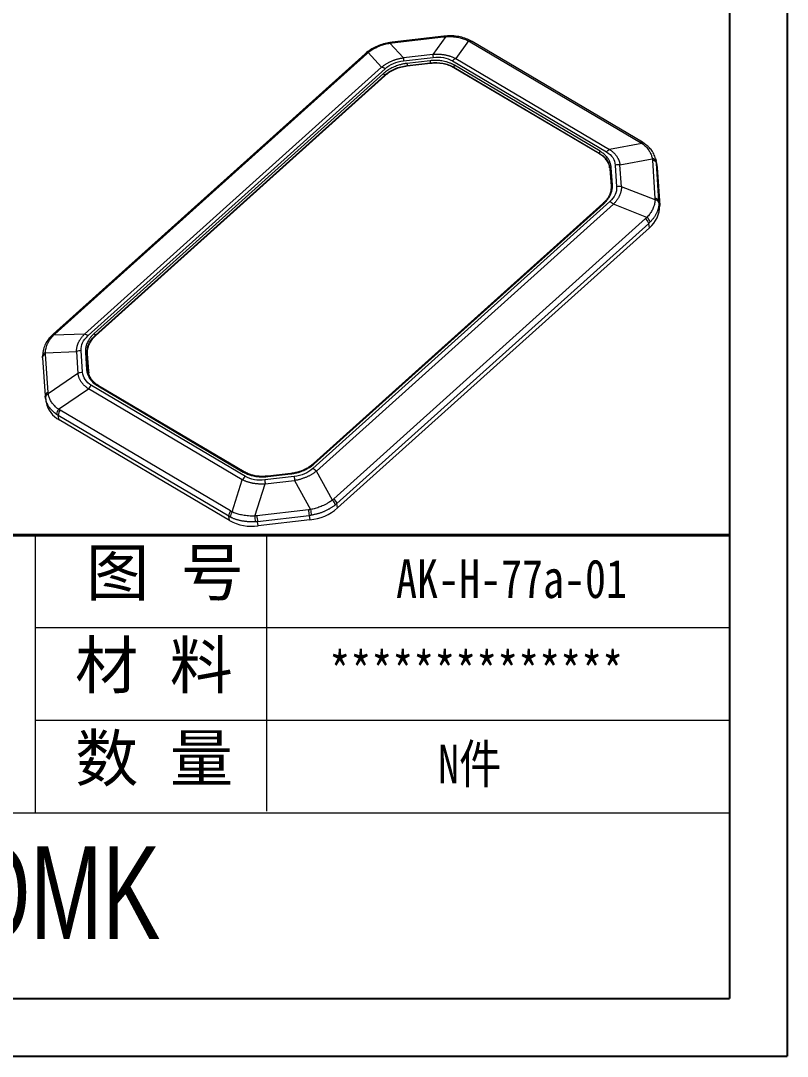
# Model space of a CAD drawing. Header units: inches. Extents: x 1153 to 4140, y 573 to 968.
# Drawn here: x 2178.2 to 2287.9, y 573 to 721 of the extents above; entities that cross this region are included whole.
import ezdxf

# ---------------------------------------------------------------- set-up
doc = ezdxf.new("R2010")
doc.units = ezdxf.units.IN
doc.layers.add('文字', color=81, linetype='Continuous')
doc.layers.add('粗实线', color=7, linetype='Continuous', lineweight=30)
doc.layers.add('细实线', color=3, linetype='Continuous', lineweight=9)
doc.styles.get("Standard").update_dxf_attribs({"font": 'txt', "bigfont": 'gbcbig.shx'})
doc.styles.add('宋体', font='', dxfattribs={"width": 0.8, "height": 3.5})
doc.styles.add('长仿宋', font='', dxfattribs={"width": 0.7, "height": 4})
doc.styles.get('宋体').set_extended_font_data('SimSun')
doc.styles.get('长仿宋').set_extended_font_data('SimSun')

msp = doc.modelspace()

# ---------------------------------------------------------------- linework, layer by layer
for p, q in [((2287.881, 920.597), (2287.881, 572.957)), ((2279.603, 912.32), (2279.603, 581.234)), ((1808.94, 581.234), (2279.603, 581.234)), ((1796.218, 572.957), (2287.881, 572.957))]:
    msp.add_line(p, q)
at = {"color": 7, "linetype": 'Continuous', "lineweight": 15}
for p, q in [((2231.333, 717.833), (2238.721, 718.693)), ((2238.728, 718.782), (2231.341, 717.922)), ((2239.011, 718.723), (2237.183, 716.19)), ((2239.039, 718.814), (2238.728, 718.782)), ((2242.271, 718.12), (2240.444, 715.587)), ((2242.786, 718.02), (2242.537, 718.16)), ((2231.341, 717.922), (2231.03, 717.881)), ((2232.969, 715.699), (2231.044, 717.795)), ((2242.492, 717.996), (2266.87, 703.592)), ((2267.164, 703.616), (2242.786, 718.02)), ((2227.481, 716.252), (2182.875, 676.188)), ((2183.109, 676.211), (2227.715, 716.275)), ((2227.703, 716.444), (2227.481, 716.252)), ((2227.916, 716.448), (2229.841, 714.353)), ((2237.183, 716.19), (2232.969, 715.699)), ((2232.99, 715.275), (2237.204, 715.765)), ((2236.785, 715.282), (2233.468, 714.895)), ((2239.976, 715.253), (2261.998, 702.241)), ((2240.444, 715.587), (2262.466, 702.575)), ((2187.367, 676.203), (2229.841, 714.353)), ((2187.857, 675.98), (2230.332, 714.13)), ((2233.504, 714.592), (2236.821, 714.978)), ((2233.504, 714.592), (2233.521, 714.495)), ((2236.838, 714.882), (2233.521, 714.495)), ((2236.821, 714.978), (2236.838, 714.882)), ((2240.161, 714.361), (2260.987, 702.056)), ((2240.161, 714.361), (2240.177, 714.264)), ((2261.003, 701.959), (2240.177, 714.264)), ((2261.105, 702.33), (2240.279, 714.635)), ((2230.116, 713.452), (2188.723, 676.274)), ((2188.908, 676.035), (2230.3, 713.213)), ((2230.317, 713.116), (2188.924, 675.938)), ((2230.3, 713.213), (2230.317, 713.116)), ((2267.079, 703.462), (2262.466, 702.575)), ((2267.403, 703.467), (2267.164, 703.616)), ((2260.987, 702.056), (2261.003, 701.959)), ((2263.258, 700.372), (2263.469, 697.266)), ((2263.948, 700.376), (2268.562, 701.262)), ((2264.159, 697.271), (2263.948, 700.376)), ((2268.585, 701.048), (2268.954, 695.604)), ((2269.012, 701.319), (2269.107, 700.963)), ((2269.222, 700.343), (2269.112, 700.981)), ((2269.522, 695.202), (2269.153, 700.645)), ((2269.153, 700.645), (2269.26, 700.025)), ((2269.222, 700.343), (2269.26, 700.025)), ((2262.447, 700.102), (2262.505, 699.803)), ((2262.504, 699.813), (2262.67, 697.369)), ((2262.86, 697.529), (2262.695, 699.973)), ((2269.26, 700.025), (2269.63, 694.582)), ((2262.671, 697.358), (2262.67, 697.369)), ((2268.96, 695.392), (2264.159, 697.271)), ((2262.48, 695.135), (2220.006, 656.985)), ((2261.494, 694.856), (2220.102, 657.679)), ((2220.221, 657.663), (2261.614, 694.841)), ((2262.996, 694.763), (2220.521, 656.613)), ((2267.797, 692.884), (2262.996, 694.763)), ((2269.63, 694.582), (2269.522, 695.202)), ((2267.609, 692.704), (2223.003, 652.639)), ((2268.051, 692.03), (2223.445, 651.966)), ((2268.158, 691.41), (2223.552, 651.346)), ((2268.158, 691.41), (2268.051, 692.03)), ((2182.875, 676.188), (2182.665, 675.991)), ((2187.367, 676.203), (2182.921, 676.034)), ((2188.908, 676.035), (2188.924, 675.938)), ((2181.757, 673.526), (2186.204, 673.695)), ((2186.204, 673.695), (2186.414, 670.59)), ((2187.079, 670.743), (2186.868, 673.849)), ((2181.345, 673.137), (2181.351, 672.881)), ((2181.351, 672.828), (2181.72, 667.385)), ((2182.133, 667.867), (2181.764, 673.31)), ((2187.477, 673.586), (2187.642, 671.142)), ((2187.882, 671.022), (2187.716, 673.466)), ((2187.716, 673.466), (2187.733, 673.369)), ((2187.733, 673.369), (2187.899, 670.925)), ((2187.882, 671.022), (2187.899, 670.925)), ((2187.899, 670.925), (2187.955, 670.644)), ((2186.414, 670.59), (2182.156, 667.656)), ((2183.638, 665.457), (2187.897, 668.391)), ((2209.919, 655.379), (2187.897, 668.391)), ((2210.361, 655.862), (2188.339, 668.874)), ((2189.232, 668.785), (2210.058, 656.48)), ((2210.193, 656.52), (2189.367, 668.825)), ((2181.721, 667.438), (2181.745, 667.188)), ((2181.745, 667.188), (2181.829, 666.739)), ((2181.75, 667.109), (2181.745, 667.188)), ((2181.769, 667.038), (2181.75, 667.109)), ((2181.759, 667.052), (2181.869, 666.414)), ((2208.226, 650.919), (2183.848, 665.322)), ((2207.978, 650.165), (2183.6, 664.568)), ((2183.707, 663.949), (2183.6, 664.568)), ((2208.085, 649.545), (2183.707, 663.949)), ((2216.869, 656.289), (2213.552, 655.903)), ((2213.552, 655.833), (2216.869, 656.22)), ((2222.802, 652.47), (2220.521, 656.613)), ((2208.447, 650.798), (2209.919, 655.379)), ((2211.707, 650.196), (2213.179, 654.776)), ((2217.347, 655.84), (2213.133, 655.35)), ((2213.179, 654.776), (2217.394, 655.266)), ((2217.394, 655.266), (2219.674, 651.123)), ((2223.552, 651.346), (2223.445, 651.966)), ((2208.085, 649.545), (2207.978, 650.165)), ((2219.385, 651.081), (2211.997, 650.221)), ((2212.101, 649.402), (2219.489, 650.262)), ((2219.489, 650.262), (2219.596, 649.643)), ((2212.209, 648.782), (2212.101, 649.402)), ((2219.596, 649.643), (2212.209, 648.782))]:
    msp.add_line(p, q, dxfattribs=at)
at = {"color": 8, "linetype": 'Continuous', "lineweight": 15, "flags": 128}
for points in [[(2239.011, 718.723), (2239.017, 718.77), (2239.026, 718.8), (2239.037, 718.813), (2239.039, 718.814)], [(2227.916, 716.448), (2227.849, 716.468), (2227.791, 716.473), (2227.741, 716.465), (2227.701, 716.442), (2227.685, 716.424)], [(2189.369, 668.824), (2189.362, 668.828), (2189.341, 668.834), (2189.316, 668.832), (2189.289, 668.823), (2189.26, 668.807), (2189.232, 668.785)]]:
    msp.add_lwpolyline(points, dxfattribs=at)
at = {"color": 7, "linetype": 'Continuous', "lineweight": 15, "flags": 128}
for points in [[(2181.351, 672.828), (2181.35, 672.87), (2181.351, 672.881)], [(2210.058, 656.48), (2210.086, 656.502), (2210.115, 656.518), (2210.142, 656.527), (2210.167, 656.529), (2210.188, 656.523), (2210.206, 656.509), (2210.219, 656.489), (2210.227, 656.464)]]:
    msp.add_lwpolyline(points, dxfattribs=at)
at = {"color": 8, "linetype": 'Continuous', "lineweight": 15}
for centre, radius, start, end in [((2238.856, 718.727), 0.139, 156.36235, 193.96192), ((2242.439, 717.907), 0.271, 68.73479, 128.31063), ((2242.661, 717.745), 0.302, 65.47558, 123.92213), ((2227.814, 717.342), 3.261, 7.97886, 9.51763), ((2231.468, 717.866), 0.139, 156.36235, 193.96192), ((2227.618, 716.06), 0.236, 65.73815, 125.42756), ((2267.039, 703.341), 0.302, 65.36091, 123.93283), ((2267.246, 703.181), 0.326, 61.25578, 120.76367), ((2262.687, 699.789), 0.184, 87.64525, 172.42052), ((2262.853, 697.344), 0.184, 87.64525, 172.42052), ((2261.542, 694.757), 0.11, 49.53834, 115.7276), ((2182.832, 675.783), 0.267, 70.51623, 128.71962), ((2183.013, 676.017), 0.217, 63.4731, 135.82023), ((2181.846, 673.02), 0.514, 99.93697, 166.83446), ((2181.912, 672.755), 0.574, 104.9333, 167.29611), ((2182.245, 667.353), 0.526, 102.32969, 176.47982), ((2182.317, 667.101), 0.578, 106.18994, 171.41442), ((2220.15, 657.58), 0.11, 49.45506, 116.18202), ((2213.743, 655.868), 0.194, 169.56777, 190.14903), ((2217.06, 656.254), 0.194, 169.56777, 190.14903)]:
    msp.add_arc(centre, radius, start, end, dxfattribs=at)
at = {"color": 7, "linetype": 'Continuous', "lineweight": 15}
for centre, radius, start, end in [((2242.491, 715.957), 9.525, 181.54728, 184.10517), ((2240.227, 715.535), 3.451, 184.21196, 189.28219), ((2246.705, 716.447), 9.525, 181.54728, 184.10517), ((2241.585, 713.495), 2.383, 118.60164, 132.46176), ((2229.153, 712.186), 2.274, 58.76902, 72.36579), ((2236.91, 715.149), 3.451, 184.21196, 189.28219), ((2240.504, 714.375), 0.343, 130.78623, 182.42677), ((2229.91, 713.103), 0.405, 15.7074, 59.4818), ((2261.33, 702.07), 0.343, 130.78623, 182.42677), ((2263.607, 700.483), 2.383, 118.60164, 132.46176), ((2263.623, 697.253), 3.14, 84.04779, 96.6726), ((2268.601, 700.707), 0.556, 19.16536, 94.04966), ((2268.592, 700.456), 0.592, 18.6273, 90.70873), ((2263.834, 694.148), 3.14, 84.04779, 96.6726), ((2260.555, 691.92), 3.747, 49.35641, 59.09264), ((2265.647, 694.502), 3.983, 309.07552, 1.14836), ((2268.962, 695.013), 0.592, 18.6273, 90.70873), ((2268.933, 694.766), 0.627, 17.92353, 87.48409), ((2267.094, 691.881), 1.225, 16.82833, 54.95619), ((2266.803, 691.693), 1.293, 15.11472, 51.43871), ((2186.678, 674.036), 2.274, 58.76902, 72.36579), ((2188.518, 675.925), 0.405, 15.7074, 59.4818), ((2187.213, 670.84), 3.028, 96.53284, 109.46837), ((2187.527, 673.389), 0.204, 22.29337, 104.33587), ((2187.424, 667.735), 3.028, 96.53284, 109.46837), ((2187.693, 670.944), 0.204, 22.29337, 104.33587), ((2190.704, 666.266), 3.52, 132.20445, 142.8834), ((2185.406, 667.133), 3.609, 191.49287, 241.9127), ((2184.382, 664.755), 1.023, 136.65665, 181.85585), ((2184.672, 664.633), 1.074, 140.06968, 183.45107), ((2212.726, 653.254), 3.52, 132.20445, 142.8834), ((2218.081, 653.77), 3.747, 49.35641, 59.09264), ((2236.869, 656.996), 23.794, 183.96783, 185.35419), ((2241.083, 657.487), 23.794, 183.96783, 185.35419), ((2221.885, 651.456), 1.367, 13.36352, 47.90249), ((2222.197, 651.629), 1.293, 15.11472, 51.43871), ((2209.05, 650.229), 1.074, 140.06968, 183.45107), ((2209.353, 650.127), 1.128, 143.48809, 185.09977), ((2219.514, 650.374), 7.809, 181.31064, 187.37092), ((2223.589, 651.276), 11.639, 185.19861, 189.26482), ((2230.976, 652.136), 11.639, 185.19861, 189.26482), ((2218.851, 656.818), 7.214, 275.92483, 310.66556), ((2242.286, 654.742), 22.9, 189.09291, 191.16076), ((2211.299, 655.393), 6.673, 241.20648, 277.83827)]:
    msp.add_arc(centre, radius, start, end, dxfattribs=at)
for points in [[(2238.721, 718.693), (2238.817, 718.704), (2238.914, 718.714), (2239.011, 718.723)], [(2242.271, 718.12), (2242.346, 718.079), (2242.42, 718.038), (2242.492, 717.996)], [(2231.044, 717.795), (2231.14, 717.809), (2231.237, 717.822), (2231.333, 717.833)], [(2230.332, 714.13), (2231.041, 714.767), (2231.935, 715.152), (2232.99, 715.275)], [(2237.204, 715.765), (2238.26, 715.888), (2239.192, 715.716), (2239.976, 715.253)], [(2261.998, 702.241), (2262.781, 701.778), (2263.205, 701.149), (2263.258, 700.372)], [(2268.562, 701.262), (2268.573, 701.19), (2268.58, 701.119), (2268.585, 701.048)], [(2263.469, 697.266), (2263.521, 696.489), (2263.189, 695.772), (2262.48, 695.135)], [(2268.954, 695.604), (2268.959, 695.533), (2268.961, 695.462), (2268.96, 695.392)], [(2267.797, 692.884), (2267.736, 692.822), (2267.674, 692.762), (2267.609, 692.704)], [(2186.868, 673.849), (2186.816, 674.627), (2187.148, 675.343), (2187.857, 675.98)], [(2181.764, 673.31), (2181.759, 673.381), (2181.757, 673.453), (2181.757, 673.526)], [(2188.339, 668.874), (2187.556, 669.337), (2187.132, 669.966), (2187.079, 670.743)], [(2182.156, 667.656), (2182.145, 667.725), (2182.138, 667.796), (2182.133, 667.867)], [(2213.133, 655.35), (2212.077, 655.227), (2211.145, 655.399), (2210.361, 655.862)], [(2220.006, 656.985), (2219.296, 656.348), (2218.402, 655.963), (2217.347, 655.84)], [(2208.447, 650.798), (2208.371, 650.836), (2208.298, 650.876), (2208.226, 650.919)], [(2211.997, 650.221), (2211.901, 650.21), (2211.804, 650.201), (2211.707, 650.196)], [(2219.674, 651.123), (2219.578, 651.107), (2219.481, 651.093), (2219.385, 651.081)]]:
    msp.add_open_spline(points, degree=3, dxfattribs=at)
for points, knots in [([(2239.011, 718.723), (2239.076, 718.727), (2239.239, 718.739), (2239.531, 718.747), (2239.914, 718.739), (2240.327, 718.704), (2240.718, 718.644), (2241.062, 718.57), (2241.381, 718.483), (2241.69, 718.379), (2241.989, 718.26), (2242.177, 718.166), (2242.271, 718.12)], [0, 0, 0, 0, 0.0556245, 0.139234, 0.2508082, 0.3856401, 0.4999802, 0.5999714, 0.6999586, 0.799947, 0.8999513, 1, 1, 1, 1]), ([(2242.537, 718.16), (2242.277, 718.282), (2241.759, 718.527), (2240.885, 718.746), (2239.973, 718.859), (2239.35, 718.829), (2239.039, 718.814)], [0, 0, 0, 0, 0.2514321, 0.5016644, 0.7510857, 1, 1, 1, 1]), ([(2231.03, 717.881), (2230.723, 717.825), (2230.107, 717.711), (2229.231, 717.391), (2228.409, 716.979), (2227.939, 716.622), (2227.703, 716.444)], [0, 0, 0, 0, 0.2492489, 0.4987637, 0.7488811, 1, 1, 1, 1]), ([(2227.916, 716.448), (2227.963, 716.486), (2228.082, 716.581), (2228.307, 716.743), (2228.618, 716.942), (2228.977, 717.14), (2229.34, 717.309), (2229.679, 717.445), (2230.011, 717.559), (2230.349, 717.655), (2230.694, 717.736), (2230.927, 717.775), (2231.044, 717.795)], [0, 0, 0, 0, 0.0556245, 0.1392341, 0.2508082, 0.3856401, 0.4999802, 0.5999714, 0.6999586, 0.799947, 0.8999513, 1, 1, 1, 1]), ([(2227.916, 716.448), (2227.882, 716.42), (2227.813, 716.362), (2227.748, 716.304), (2227.715, 716.275)], [0, 0, 0, 0, 0.50002309, 1, 1, 1, 1]), ([(2229.841, 714.353), (2229.889, 714.392), (2229.985, 714.471), (2230.134, 714.583), (2230.286, 714.691), (2230.441, 714.794), (2230.601, 714.892), (2230.763, 714.985), (2230.929, 715.072), (2231.098, 715.155), (2231.271, 715.233), (2231.447, 715.305), (2231.626, 715.373), (2231.809, 715.435), (2231.995, 715.492), (2232.183, 715.544), (2232.375, 715.591), (2232.57, 715.633), (2232.769, 715.669), (2232.902, 715.689), (2232.969, 715.699)], [0, 0, 0, 0, 0.0572106, 0.113845, 0.1699704, 0.2256558, 0.2809718, 0.3359906, 0.3907853, 0.4454302, 0.5, 0.5545698, 0.6092147, 0.6640094, 0.7190282, 0.7743442, 0.8300296, 0.886155, 0.9427894, 1, 1, 1, 1]), ([(2240.279, 714.635), (2240.243, 714.657), (2240.163, 714.703), (2240.032, 714.772), (2239.88, 714.845), (2239.705, 714.921), (2239.421, 715.031), (2239.071, 715.138), (2238.661, 715.227), (2238.236, 715.293), (2237.805, 715.325), (2237.388, 715.326), (2237.07, 715.311), (2236.875, 715.291), (2236.785, 715.282)], [0, 0, 0, 0, 0.0389506, 0.0835395, 0.1337392, 0.1895055, 0.2507782, 0.3982809, 0.5000826, 0.5989604, 0.7493541, 0.8458529, 0.92946, 1, 1, 1, 1]), ([(2237.183, 716.19), (2237.251, 716.196), (2237.385, 716.207), (2237.584, 716.216), (2237.781, 716.22), (2237.976, 716.219), (2238.169, 716.211), (2238.359, 716.198), (2238.547, 716.179), (2238.733, 716.154), (2238.916, 716.123), (2239.096, 716.086), (2239.274, 716.044), (2239.449, 715.996), (2239.622, 715.942), (2239.792, 715.883), (2239.959, 715.818), (2240.124, 715.747), (2240.286, 715.67), (2240.391, 715.615), (2240.444, 715.587)], [0, 0, 0, 0, 0.05721063, 0.11384505, 0.16997044, 0.22565581, 0.28097182, 0.33599057, 0.39078531, 0.44543019, 0.5, 0.55456981, 0.60921469, 0.66400943, 0.71902818, 0.77434419, 0.83002956, 0.88615495, 0.94278937, 1, 1, 1, 1]), ([(2233.468, 714.895), (2233.419, 714.889), (2233.313, 714.876), (2233.144, 714.85), (2232.955, 714.816), (2232.746, 714.771), (2232.419, 714.69), (2232.042, 714.572), (2231.636, 714.411), (2231.24, 714.227), (2230.872, 714.02), (2230.545, 713.799), (2230.31, 713.621), (2230.177, 713.505), (2230.116, 713.452)], [0, 0, 0, 0, 0.0389506, 0.0835395, 0.1337392, 0.1895055, 0.2507782, 0.3982809, 0.5000826, 0.5989604, 0.7493541, 0.8458529, 0.92946, 1, 1, 1, 1]), ([(2230.3, 713.213), (2230.71, 713.581), (2231.2, 713.902), (2232.288, 714.37), (2232.889, 714.521), (2233.504, 714.592)], [0, 0, 0, 0, 0.5, 0.5, 1, 1, 1, 1]), ([(2233.521, 714.495), (2233.215, 714.46), (2232.914, 714.405), (2232.319, 714.254), (2232.033, 714.156), (2231.625, 713.98), (2231.492, 713.917), (2231.232, 713.779), (2231.106, 713.704), (2230.744, 713.47), (2230.522, 713.3), (2230.317, 713.116)], [0, 0, 0, 0, 0.25, 0.25, 0.5, 0.5, 0.625, 0.625, 0.75, 0.75, 1, 1, 1, 1]), ([(2236.821, 714.978), (2237.431, 715.049), (2238.048, 715.041), (2239.181, 714.831), (2239.704, 714.63), (2240.161, 714.361)], [0, 0, 0, 0, 0.5, 0.5, 1, 1, 1, 1]), ([(2240.177, 714.264), (2239.951, 714.398), (2239.708, 714.515), (2239.189, 714.711), (2238.915, 714.787), (2238.489, 714.865), (2238.344, 714.886), (2238.049, 714.916), (2237.898, 714.924), (2237.446, 714.933), (2237.143, 714.917), (2236.838, 714.882)], [0, 0, 0, 0, 0.25, 0.25, 0.5, 0.5, 0.625, 0.625, 0.75, 0.75, 1, 1, 1, 1]), ([(2267.079, 703.462), (2267.045, 703.484), (2266.977, 703.528), (2266.906, 703.571), (2266.87, 703.592)], [0, 0, 0, 0, 0.5000231, 1, 1, 1, 1]), ([(2267.079, 703.462), (2267.124, 703.431), (2267.235, 703.354), (2267.424, 703.206), (2267.654, 702.997), (2267.878, 702.751), (2268.067, 702.497), (2268.215, 702.257), (2268.335, 702.02), (2268.434, 701.774), (2268.512, 701.522), (2268.545, 701.349), (2268.562, 701.262)], [0, 0, 0, 0, 0.0556245, 0.1392341, 0.2508082, 0.3856401, 0.4999802, 0.5999714, 0.6999586, 0.799947, 0.8999513, 1, 1, 1, 1]), ([(2269.046, 701.269), (2268.966, 701.508), (2268.811, 701.971), (2268.41, 702.573), (2267.946, 703.077), (2267.579, 703.341), (2267.403, 703.467)], [0, 0, 0, 0, 0.2760722, 0.534821, 0.7761272, 1, 1, 1, 1]), ([(2262.466, 699.987), (2262.445, 700.128), (2262.397, 700.443), (2262.163, 700.902), (2261.838, 701.325), (2261.441, 701.679), (2261.15, 701.865), (2261.003, 701.959)], [0, 0, 0, 0, 0.1781695, 0.3989598, 0.6261798, 0.8115743, 1, 1, 1, 1]), ([(2262.695, 699.973), (2262.692, 700.009), (2262.685, 700.087), (2262.668, 700.211), (2262.642, 700.349), (2262.605, 700.501), (2262.53, 700.737), (2262.412, 701.007), (2262.238, 701.294), (2262.032, 701.57), (2261.791, 701.824), (2261.529, 702.046), (2261.314, 702.202), (2261.171, 702.29), (2261.105, 702.33)], [0, 0, 0, 0, 0.0389506, 0.0835395, 0.1337392, 0.1895055, 0.2507782, 0.3982809, 0.5000826, 0.5989604, 0.7493541, 0.8458529, 0.92946, 1, 1, 1, 1]), ([(2262.466, 702.575), (2262.513, 702.544), (2262.606, 702.482), (2262.74, 702.384), (2262.866, 702.283), (2262.986, 702.178), (2263.1, 702.071), (2263.206, 701.959), (2263.306, 701.845), (2263.399, 701.727), (2263.485, 701.606), (2263.564, 701.482), (2263.636, 701.355), (2263.702, 701.224), (2263.76, 701.09), (2263.812, 700.954), (2263.857, 700.814), (2263.895, 700.671), (2263.926, 700.525), (2263.941, 700.426), (2263.948, 700.376)], [0, 0, 0, 0, 0.0572106, 0.113845, 0.1699704, 0.2256558, 0.2809718, 0.3359906, 0.3907853, 0.4454302, 0.5, 0.5545698, 0.6092147, 0.6640094, 0.7190282, 0.7743442, 0.8300296, 0.886155, 0.9427894, 1, 1, 1, 1]), ([(2269.127, 700.89), (2269.132, 700.849), (2269.143, 700.767), (2269.15, 700.686), (2269.153, 700.645)], [0, 0, 0, 0, 0.500088, 1, 1, 1, 1]), ([(2261.614, 694.841), (2261.646, 694.871), (2261.717, 694.935), (2261.824, 695.041), (2261.939, 695.163), (2262.061, 695.302), (2262.239, 695.526), (2262.422, 695.8), (2262.586, 696.117), (2262.72, 696.443), (2262.81, 696.769), (2262.856, 697.082), (2262.87, 697.318), (2262.863, 697.463), (2262.86, 697.529)], [0, 0, 0, 0, 0.0389506, 0.0835395, 0.1337392, 0.1895055, 0.2507782, 0.3982809, 0.5000826, 0.5989604, 0.7493541, 0.8458529, 0.92946, 1, 1, 1, 1]), ([(2262.671, 697.39), (2262.679, 697.222), (2262.69, 697.024), (2262.649, 696.826), (2262.643, 696.795)], [0, 0, 0, 0, 0.8481431, 1, 1, 1, 1]), ([(2262.643, 696.795), (2262.626, 696.693), (2262.594, 696.495), (2262.499, 696.219), (2262.373, 695.938), (2262.19, 695.631), (2261.906, 695.252), (2261.643, 695), (2261.494, 694.856)], [0, 0, 0, 0, 0.1471952, 0.2858339, 0.4015023, 0.5646346, 0.7527778, 1, 1, 1, 1]), ([(2264.159, 697.271), (2264.158, 697.221), (2264.157, 697.124), (2264.145, 696.976), (2264.127, 696.83), (2264.102, 696.685), (2264.069, 696.541), (2264.029, 696.397), (2263.982, 696.255), (2263.928, 696.114), (2263.867, 695.973), (2263.798, 695.834), (2263.723, 695.696), (2263.64, 695.559), (2263.551, 695.423), (2263.454, 695.289), (2263.35, 695.155), (2263.239, 695.023), (2263.121, 694.892), (2263.038, 694.806), (2262.996, 694.763)], [0, 0, 0, 0, 0.0572106, 0.113845, 0.1699704, 0.2256558, 0.2809718, 0.3359906, 0.3907853, 0.4454302, 0.5, 0.5545698, 0.6092147, 0.6640094, 0.7190282, 0.7743442, 0.8300296, 0.886155, 0.9427894, 1, 1, 1, 1]), ([(2268.96, 695.392), (2268.958, 695.344), (2268.952, 695.225), (2268.926, 695.01), (2268.869, 694.725), (2268.773, 694.414), (2268.649, 694.115), (2268.514, 693.849), (2268.365, 693.599), (2268.196, 693.354), (2268.008, 693.115), (2267.867, 692.961), (2267.797, 692.884)], [0, 0, 0, 0, 0.0556245, 0.1392341, 0.2508082, 0.3856401, 0.4999802, 0.5999714, 0.6999586, 0.799947, 0.8999513, 1, 1, 1, 1]), ([(2269.529, 694.958), (2269.528, 694.909), (2269.525, 694.811), (2269.512, 694.663), (2269.492, 694.515), (2269.466, 694.366), (2269.432, 694.217), (2269.391, 694.069), (2269.344, 693.92), (2269.29, 693.773), (2269.229, 693.626), (2269.161, 693.48), (2269.087, 693.335), (2269.006, 693.191), (2268.918, 693.049), (2268.825, 692.908), (2268.725, 692.77), (2268.619, 692.633), (2268.507, 692.498), (2268.39, 692.365), (2268.307, 692.279), (2268.266, 692.236)], [0, 0, 0, 0, 0.0526358, 0.1052702, 0.1579034, 0.2105355, 0.2631667, 0.3157971, 0.3684269, 0.4210563, 0.4736855, 0.5263145, 0.5789437, 0.6315731, 0.6842029, 0.7368333, 0.7894645, 0.8420966, 0.8947298, 0.9473642, 1, 1, 1, 1]), ([(2269.522, 695.202), (2269.525, 695.161), (2269.529, 695.08), (2269.529, 694.999), (2269.529, 694.958)], [0, 0, 0, 0, 0.499912, 1, 1, 1, 1]), ([(2268.266, 692.236), (2268.231, 692.201), (2268.161, 692.131), (2268.088, 692.064), (2268.051, 692.03)], [0, 0, 0, 0, 0.5001005, 1, 1, 1, 1]), ([(2182.665, 675.991), (2182.505, 675.822), (2182.161, 675.458), (2181.751, 674.804), (2181.424, 674.016), (2181.372, 673.441), (2181.345, 673.137)], [0, 0, 0, 0, 0.2019196, 0.4356017, 0.7013985, 1, 1, 1, 1]), ([(2181.757, 673.526), (2181.759, 673.576), (2181.764, 673.7), (2181.789, 673.923), (2181.845, 674.215), (2181.94, 674.531), (2182.063, 674.832), (2182.199, 675.096), (2182.348, 675.343), (2182.519, 675.582), (2182.707, 675.814), (2182.849, 675.961), (2182.921, 676.034)], [0, 0, 0, 0, 0.0556245, 0.1392341, 0.2508082, 0.3856401, 0.4999802, 0.5999714, 0.6999586, 0.799947, 0.8999513, 1, 1, 1, 1]), ([(2183.109, 676.211), (2183.077, 676.181), (2183.013, 676.123), (2182.951, 676.064), (2182.921, 676.034)], [0, 0, 0, 0, 0.49997691, 1, 1, 1, 1]), ([(2186.204, 673.695), (2186.204, 673.746), (2186.205, 673.847), (2186.216, 673.998), (2186.234, 674.147), (2186.259, 674.295), (2186.291, 674.442), (2186.33, 674.587), (2186.377, 674.731), (2186.431, 674.873), (2186.492, 675.013), (2186.561, 675.152), (2186.637, 675.289), (2186.719, 675.425), (2186.809, 675.559), (2186.907, 675.692), (2187.011, 675.822), (2187.122, 675.951), (2187.241, 676.078), (2187.325, 676.161), (2187.367, 676.203)], [0, 0, 0, 0, 0.0572106, 0.113845, 0.1699704, 0.2256558, 0.2809718, 0.3359906, 0.3907853, 0.4454302, 0.5, 0.5545698, 0.6092147, 0.6640094, 0.7190282, 0.7743442, 0.8300296, 0.886155, 0.9427894, 1, 1, 1, 1]), ([(2188.723, 676.274), (2188.691, 676.244), (2188.62, 676.18), (2188.513, 676.074), (2188.398, 675.952), (2188.276, 675.813), (2188.098, 675.588), (2187.915, 675.314), (2187.751, 674.997), (2187.617, 674.672), (2187.527, 674.346), (2187.481, 674.033), (2187.467, 673.797), (2187.474, 673.653), (2187.477, 673.586)], [0, 0, 0, 0, 0.03895058, 0.08353954, 0.1337392, 0.18950547, 0.25077824, 0.39828089, 0.50008263, 0.59896042, 0.74935411, 0.84585291, 0.92946004, 1, 1, 1, 1]), ([(2187.716, 673.466), (2187.686, 673.916), (2187.763, 674.378), (2188.168, 675.25), (2188.495, 675.664), (2188.908, 676.035)], [0, 0, 0, 0, 0.5, 0.5, 1, 1, 1, 1]), ([(2188.924, 675.938), (2188.719, 675.754), (2188.535, 675.559), (2188.215, 675.149), (2188.084, 674.936), (2187.932, 674.608), (2187.888, 674.498), (2187.817, 674.273), (2187.789, 674.159), (2187.729, 673.82), (2187.718, 673.594), (2187.733, 673.369)], [0, 0, 0, 0, 0.25, 0.25, 0.5, 0.5, 0.625, 0.625, 0.75, 0.75, 1, 1, 1, 1]), ([(2181.355, 672.794), (2181.352, 672.834), (2181.348, 672.916), (2181.348, 672.999), (2181.348, 673.041)], [0, 0, 0, 0, 0.499912, 1, 1, 1, 1]), ([(2187.642, 671.142), (2187.645, 671.106), (2187.652, 671.028), (2187.669, 670.904), (2187.695, 670.766), (2187.732, 670.614), (2187.807, 670.378), (2187.926, 670.108), (2188.1, 669.82), (2188.305, 669.544), (2188.546, 669.291), (2188.808, 669.069), (2189.023, 668.913), (2189.166, 668.825), (2189.232, 668.785)], [0, 0, 0, 0, 0.0389506, 0.0835395, 0.1337392, 0.1895055, 0.2507782, 0.3982809, 0.5000826, 0.5989604, 0.7493541, 0.8458529, 0.92946, 1, 1, 1, 1]), ([(2188.237, 669.88), (2188.235, 669.883), (2188.156, 669.997), (2188.03, 670.272), (2187.959, 670.557), (2187.919, 670.719)], [0, 0, 0, 0, 0.01116654, 0.44001408, 1, 1, 1, 1]), ([(2187.897, 668.391), (2187.85, 668.423), (2187.756, 668.488), (2187.622, 668.59), (2187.494, 668.694), (2187.374, 668.802), (2187.26, 668.912), (2187.154, 669.025), (2187.054, 669.141), (2186.961, 669.259), (2186.875, 669.38), (2186.795, 669.504), (2186.723, 669.631), (2186.658, 669.76), (2186.6, 669.892), (2186.548, 670.027), (2186.504, 670.164), (2186.467, 670.303), (2186.436, 670.446), (2186.422, 670.542), (2186.414, 670.59)], [0, 0, 0, 0, 0.0572106, 0.113845, 0.1699704, 0.2256558, 0.2809718, 0.3359906, 0.3907853, 0.4454302, 0.5, 0.5545698, 0.6092147, 0.6640094, 0.7190282, 0.7743442, 0.8300296, 0.886155, 0.9427894, 1, 1, 1, 1]), ([(2189.368, 668.825), (2189.206, 668.929), (2188.918, 669.113), (2188.606, 669.402), (2188.387, 669.65), (2188.286, 669.804), (2188.237, 669.88)], [0, 0, 0, 0, 0.3498507, 0.6206987, 0.8132593, 1, 1, 1, 1]), ([(2181.75, 667.109), (2181.744, 667.149), (2181.734, 667.229), (2181.727, 667.31), (2181.724, 667.35)], [0, 0, 0, 0, 0.500088, 1, 1, 1, 1]), ([(2183.638, 665.457), (2183.593, 665.489), (2183.481, 665.571), (2183.291, 665.727), (2183.06, 665.943), (2182.834, 666.194), (2182.645, 666.449), (2182.498, 666.688), (2182.378, 666.922), (2182.28, 667.162), (2182.203, 667.407), (2182.171, 667.573), (2182.156, 667.656)], [0, 0, 0, 0, 0.0556245, 0.1392341, 0.2508082, 0.3856401, 0.4999802, 0.5999714, 0.6999586, 0.799947, 0.8999513, 1, 1, 1, 1]), ([(2183.638, 665.457), (2183.673, 665.433), (2183.741, 665.387), (2183.812, 665.344), (2183.848, 665.322)], [0, 0, 0, 0, 0.5000231, 1, 1, 1, 1]), ([(2183.6, 664.568), (2183.559, 664.593), (2183.477, 664.642), (2183.399, 664.695), (2183.36, 664.721)], [0, 0, 0, 0, 0.499912, 1, 1, 1, 1]), ([(2220.102, 657.678), (2219.927, 657.533), (2219.625, 657.28), (2219.174, 657.005), (2218.817, 656.822), (2218.475, 656.674), (2218.056, 656.527), (2217.509, 656.381), (2217.096, 656.322), (2216.869, 656.289)], [0, 0, 0, 0, 0.204269, 0.3533339, 0.4521736, 0.541848, 0.6625815, 0.8150566, 1, 1, 1, 1]), ([(2216.869, 656.22), (2216.918, 656.226), (2217.024, 656.239), (2217.193, 656.265), (2217.382, 656.299), (2217.591, 656.344), (2217.918, 656.425), (2218.295, 656.542), (2218.702, 656.703), (2219.097, 656.887), (2219.465, 657.095), (2219.792, 657.316), (2220.027, 657.494), (2220.16, 657.61), (2220.221, 657.663)], [0, 0, 0, 0, 0.0389506, 0.0835395, 0.1337392, 0.1895055, 0.2507782, 0.3982809, 0.5000826, 0.5989604, 0.7493541, 0.8458529, 0.92946, 1, 1, 1, 1]), ([(2210.058, 656.48), (2210.095, 656.458), (2210.174, 656.412), (2210.305, 656.343), (2210.457, 656.27), (2210.632, 656.194), (2210.916, 656.084), (2211.266, 655.977), (2211.677, 655.887), (2212.101, 655.822), (2212.532, 655.789), (2212.949, 655.789), (2213.267, 655.804), (2213.462, 655.824), (2213.552, 655.833)], [0, 0, 0, 0, 0.0389506, 0.0835395, 0.1337392, 0.1895055, 0.2507782, 0.3982809, 0.5000826, 0.5989604, 0.7493541, 0.8458529, 0.92946, 1, 1, 1, 1]), ([(2213.552, 655.903), (2213.319, 655.882), (2212.904, 655.845), (2212.362, 655.863), (2211.95, 655.907), (2211.575, 655.974), (2211.173, 656.079), (2210.685, 656.254), (2210.372, 656.423), (2210.194, 656.519)], [0, 0, 0, 0, 0.189416, 0.3380854, 0.4460995, 0.5360081, 0.6627181, 0.8085461, 1, 1, 1, 1]), ([(2220.521, 656.613), (2220.473, 656.575), (2220.377, 656.5), (2220.228, 656.391), (2220.075, 656.286), (2219.919, 656.186), (2219.759, 656.091), (2219.597, 656), (2219.43, 655.913), (2219.261, 655.831), (2219.088, 655.754), (2218.912, 655.681), (2218.733, 655.613), (2218.551, 655.549), (2218.365, 655.49), (2218.177, 655.436), (2217.985, 655.386), (2217.791, 655.341), (2217.593, 655.301), (2217.46, 655.278), (2217.394, 655.266)], [0, 0, 0, 0, 0.05721063, 0.11384505, 0.16997044, 0.22565581, 0.28097182, 0.33599057, 0.39078531, 0.44543019, 0.5, 0.55456981, 0.60921469, 0.66400943, 0.71902818, 0.77434419, 0.83002956, 0.88615495, 0.94278937, 1, 1, 1, 1]), ([(2213.179, 654.776), (2213.112, 654.772), (2212.978, 654.763), (2212.777, 654.758), (2212.579, 654.757), (2212.384, 654.761), (2212.191, 654.771), (2212, 654.787), (2211.812, 654.807), (2211.627, 654.833), (2211.444, 654.864), (2211.263, 654.9), (2211.085, 654.941), (2210.91, 654.988), (2210.738, 655.04), (2210.568, 655.097), (2210.401, 655.16), (2210.237, 655.227), (2210.076, 655.3), (2209.972, 655.352), (2209.919, 655.379)], [0, 0, 0, 0, 0.05721063, 0.11384505, 0.16997044, 0.22565581, 0.28097182, 0.33599057, 0.39078531, 0.44543019, 0.5, 0.55456981, 0.60921469, 0.66400943, 0.71902818, 0.77434419, 0.83002956, 0.88615495, 0.94278937, 1, 1, 1, 1]), ([(2222.802, 652.47), (2222.754, 652.434), (2222.634, 652.345), (2222.408, 652.19), (2222.096, 651.998), (2221.736, 651.805), (2221.372, 651.637), (2221.034, 651.5), (2220.703, 651.383), (2220.365, 651.281), (2220.022, 651.192), (2219.79, 651.146), (2219.674, 651.123)], [0, 0, 0, 0, 0.0556245, 0.1392341, 0.2508082, 0.3856401, 0.4999802, 0.5999714, 0.6999586, 0.799947, 0.8999513, 1, 1, 1, 1]), ([(2223.215, 651.772), (2223.167, 651.734), (2223.07, 651.659), (2222.918, 651.55), (2222.762, 651.444), (2222.602, 651.342), (2222.438, 651.244), (2222.269, 651.149), (2222.097, 651.059), (2221.921, 650.972), (2221.742, 650.889), (2221.56, 650.811), (2221.375, 650.737), (2221.187, 650.667), (2220.997, 650.602), (2220.805, 650.541), (2220.611, 650.485), (2220.415, 650.434), (2220.217, 650.387), (2220.019, 650.345), (2219.886, 650.322), (2219.819, 650.31)], [0, 0, 0, 0, 0.0526358, 0.1052702, 0.1579034, 0.2105355, 0.2631667, 0.3157971, 0.3684269, 0.4210563, 0.4736855, 0.5263145, 0.5789437, 0.6315731, 0.6842029, 0.7368333, 0.7894645, 0.8420966, 0.8947298, 0.9473642, 1, 1, 1, 1]), ([(2222.802, 652.47), (2222.836, 652.498), (2222.905, 652.553), (2222.97, 652.61), (2223.003, 652.639)], [0, 0, 0, 0, 0.50002309, 1, 1, 1, 1]), ([(2223.445, 651.966), (2223.408, 651.933), (2223.333, 651.866), (2223.254, 651.803), (2223.215, 651.772)], [0, 0, 0, 0, 0.499912, 1, 1, 1, 1]), ([(2208.23, 650.027), (2208.187, 650.049), (2208.101, 650.093), (2208.019, 650.141), (2207.978, 650.165)], [0, 0, 0, 0, 0.500088, 1, 1, 1, 1]), ([(2211.769, 649.372), (2211.702, 649.369), (2211.567, 649.361), (2211.366, 649.357), (2211.165, 649.357), (2210.965, 649.362), (2210.766, 649.372), (2210.568, 649.387), (2210.372, 649.407), (2210.178, 649.433), (2209.986, 649.463), (2209.796, 649.498), (2209.609, 649.538), (2209.424, 649.583), (2209.242, 649.632), (2209.064, 649.687), (2208.889, 649.746), (2208.718, 649.809), (2208.551, 649.877), (2208.388, 649.949), (2208.282, 650.001), (2208.23, 650.027)], [0, 0, 0, 0, 0.0526358, 0.1052702, 0.1579034, 0.2105355, 0.2631667, 0.3157971, 0.3684269, 0.4210563, 0.4736855, 0.5263145, 0.5789437, 0.6315731, 0.6842029, 0.7368333, 0.7894645, 0.8420966, 0.8947298, 0.9473642, 1, 1, 1, 1]), ([(2211.707, 650.196), (2211.641, 650.193), (2211.478, 650.186), (2211.184, 650.186), (2210.799, 650.201), (2210.386, 650.241), (2209.995, 650.302), (2209.651, 650.375), (2209.332, 650.458), (2209.024, 650.557), (2208.727, 650.669), (2208.54, 650.755), (2208.447, 650.798)], [0, 0, 0, 0, 0.0556245, 0.1392341, 0.2508082, 0.3856401, 0.4999802, 0.5999714, 0.6999586, 0.799947, 0.8999513, 1, 1, 1, 1]), ([(2219.819, 650.31), (2219.764, 650.301), (2219.654, 650.283), (2219.544, 650.269), (2219.489, 650.262)], [0, 0, 0, 0, 0.500088, 1, 1, 1, 1]), ([(2212.101, 649.402), (2212.046, 649.396), (2211.935, 649.384), (2211.825, 649.376), (2211.769, 649.372)], [0, 0, 0, 0, 0.499912, 1, 1, 1, 1])]:
    msp.add_open_spline(points, degree=3, knots=knots, dxfattribs=at)
at = {"color": 8, "linetype": 'Continuous', "lineweight": 15}
for points, knots in [([(2260.987, 702.056), (2261.208, 701.909), (2261.64, 701.625), (2262.101, 701.082), (2262.376, 700.57), (2262.428, 700.229), (2262.447, 700.102)], [0, 0, 0, 0, 0.2901622, 0.5642406, 0.838319, 1, 1, 1, 1]), ([(2188.605, 669.414), (2188.501, 669.524), (2188.235, 669.804), (2187.977, 670.352), (2187.914, 670.794), (2187.882, 671.022)], [0, 0, 0, 0, 0.2389409, 0.6086233, 1, 1, 1, 1]), ([(2183.36, 664.721), (2183.146, 664.884), (2182.719, 665.21), (2182.246, 665.795), (2181.908, 666.406), (2181.814, 666.835), (2181.769, 667.038)], [0, 0, 0, 0, 0.25685997, 0.51370154, 0.77054311, 1, 1, 1, 1])]:
    msp.add_open_spline(points, degree=3, knots=knots, dxfattribs=at)
at = {"layer": '粗实线', "color": 7, "lineweight": 40}
msp.add_line((2279.603, 647.451), (2080.952, 647.451), dxfattribs=at)
at = {"layer": '细实线', "color": 7}
for p, q in [((2180.278, 647.451), (2180.278, 607.721)), ((2213.386, 647.451), (2213.386, 607.999)), ((2279.603, 634.208), (2180.278, 634.208)), ((2279.603, 620.964), (2180.278, 620.964)), ((2279.603, 607.721), (1981.626, 607.721))]:
    msp.add_line(p, q, dxfattribs=at)

# ---------------------------------------------------------------- texts
at = {"layer": '文字', "color": 0, "char_height": 4.96629, "width": 57.41587, "attachment_point": 1, "style": '宋体'}
for s, insert in [('{\\H1.111x;AK-H-77a-01}', (2231.916, 643.992)), ('{\\H1.111x;**************}', (2222.363, 630.748)), ('{\\H1.111x;N件}', (2237.923, 617.505))]:
    msp.add_mtext(s, dxfattribs=dict(at, insert=insert))
at = {"layer": '粗实线', "insert": (2154.113, 602.979), "char_height": 13.24344, "width": 148.51203, "attachment_point": 1, "style": '长仿宋'}
msp.add_mtext('{\\fSTXinwei|b0|i0|c134|p2;SZOMK}', dxfattribs=at)
at = {"layer": '细实线', "color": 7, "char_height": 6.62172, "attachment_point": 1}
for s, insert, width in [('{\\fSimSun|b0|i0|c134|p54;图 号}', (2187.559, 645.441), 33.10859), ('{\\fSimSun|b0|i0|c134|p54;材 料   }', (2185.989, 632.197), 33.10859), ('{\\fSimSun|b0|i0|c134|p54;数 量}', (2186.021, 618.889), 29.91776)]:
    msp.add_mtext(s, dxfattribs=dict(at, insert=insert, width=width))

doc.saveas('drawing.dxf')
